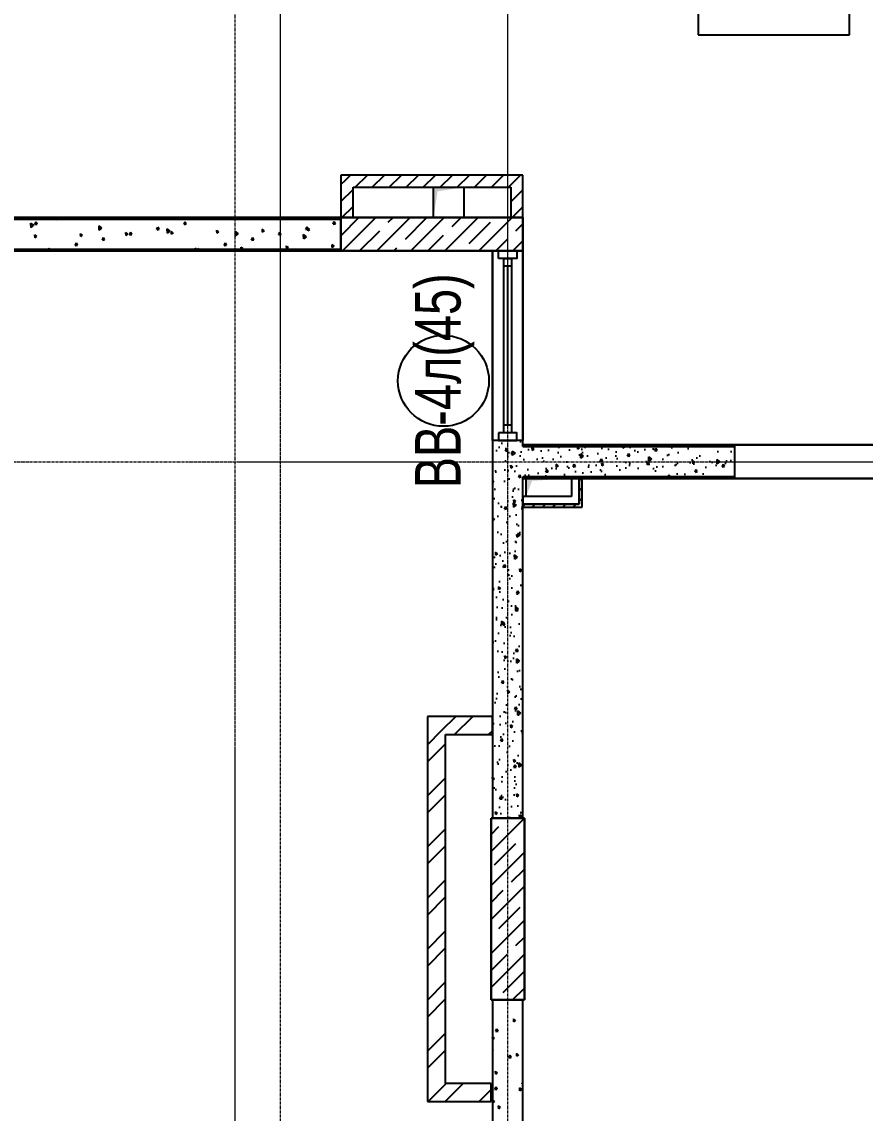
# Model space of a CAD drawing. Header units: millimetres. Extents: x -231292 to 573618, y -153144 to 564035.
# Drawn here: x 13497 to 19062, y 190070 to 197267 of the extents above; entities that cross this region are included whole.
import ezdxf
from ezdxf.enums import TextEntityAlignment as Align

# ---------------------------------------------------------------- set-up
doc = ezdxf.new("R2010")
doc.units = ezdxf.units.MM
doc.linetypes.add('CENTER2', pattern=[28.575, 19.05, -3.175, 3.175, -3.175])
doc.linetypes.add('HIDDEN2', pattern=[4.7625, 3.175, -1.5875])
doc.layers.get('0').update_dxf_attribs({"color": 250})
doc.layers.get('Defpoints').update_dxf_attribs({"color": 250})
for name, color, linetype, lineweight in [('АР_Витраж', 250, 'Continuous', 13), ('АР_Витраж марка', 250, 'Continuous', 9), ('АР_Колонны', 250, 'Continuous', 35), ('АР_Стены ГКЛ', 250, 'Continuous', 15), ('АР_Стены ЖБ', 250, 'Continuous', 35), ('АР_Стены кирпич', 250, 'Continuous', 20), ('АР_Стены ПЕНОблок', 250, 'Continuous', 20), ('АР_Тонкая', 250, 'Continuous', 5), ('АР_Штриховка', 250, 'Continuous', 0), ('РД_Оси_100', 250, 'Continuous', 0), ('РД_проем_инж перемыч_фахверк', 250, 'Continuous', 18)]:
    doc.layers.add(name, color=color, linetype=linetype, lineweight=lineweight)
doc.layers.add('РД_Витраж_вн', color=250, linetype='Continuous')
doc.layers.add('РД_Проем', color=250, linetype='Continuous', lineweight=0, plot=False)
doc.styles.add('Arial_09', font='ARIALN.TTF', dxfattribs={"width": 0.9})

# ---------------------------------------------------------------- blocks, each defined once
blk = doc.blocks.new('МаркаВитража1')
at = {"layer": 'Defpoints'}
blk.add_circle((0, 0), 3, dxfattribs=at)
at = {"color": 0, "linetype": 'ByBlock', "lineweight": -2, "style": 'Arial_09', "width": 0.9}
blk.add_attdef('АР-ОКНО:НАИМЕНОВАНИЕ', text='', height=3, dxfattribs=at).set_placement((0, 0), align=Align.MIDDLE)
blk = doc.blocks.new('оси_рен')
at = {"layer": 'РД_Оси_100', "color": 251, "linetype": 'CENTER2', "true_color": 0x636466}
blk.add_line((1189697.958, 143713.25), (1225207.916, 143713.25), dxfattribs=at)
for points in [[(1201652.916, 223268.25), (1201652.916, 135558.25)], [(1201952.916, 135558.25), (1201952.916, 223268.25)], [(1203452.916, 135558.25), (1203452.916, 223268.25)]]:
    blk.add_lwpolyline(points, dxfattribs=at)

msp = doc.modelspace()

# ---------------------------------------------------------------- hatches: boundary and pattern name
at = {"layer": 'АР_Стены ГКЛ', "linetype": 'Continuous', "lineweight": 25, "true_color": 0x000000}
h = msp.add_hatch(dxfattribs=at)
h.set_pattern_fill('ANSI31', color=18, scale=15, angle=-360, style=0)
h.set_pattern_definition([(45, (-195344.934, 50353), (-33.6759605, 33.6759605), [])])
h.paths.add_polyline_path([(17194.152, 194266.253), (17174.152, 194266.253), (17174.152, 194086.253), (17194.152, 194066.253)], flags=0)
h = msp.add_hatch(dxfattribs=at)
h.set_pattern_fill('ANSI31', color=18, scale=15, style=0)
h.set_pattern_definition([(45, (-195344.934, 50353), (-33.6759605, 33.6759605), [])])
h.paths.add_polyline_path([(17194.152, 194066.253), (17174.152, 194086.253), (16803.243, 194086.253), (16803.243, 194066.253)], flags=0)
at = {"layer": 'АР_Штриховка', "linetype": 'Continuous', "lineweight": 25, "ltscale": 0.5, "true_color": 0x000000}
h = msp.add_hatch(dxfattribs=at)
h.set_pattern_fill('ANSI31', color=18, scale=25, angle=-360, style=0)
h.set_pattern_definition([(45, (-195344.93, 50353), (-56.1266, 56.1266), [])])
h.paths.add_polyline_path([(15683.243, 196176.253), (15603.243, 196256.253), (15603.243, 195976.253), (15683.243, 195976.253)], flags=0)
h = msp.add_hatch(dxfattribs=at)
h.set_pattern_fill('ANSI31', color=18, scale=25, style=0)
h.set_pattern_definition([(45, (-195344.93, 50353), (-56.1266, 56.1266), [])])
h.paths.add_polyline_path([(16723.805, 196176.253), (16803.805, 196256.253), (15603.243, 196256.253), (15683.243, 196176.253)], flags=0)
h = msp.add_hatch(dxfattribs=at)
h.set_pattern_fill('ANSI31', color=18, scale=25, style=0)
h.set_pattern_definition([(45, (-195344.93, 50353), (-56.1266, 56.1266), [])])
h.paths.add_polyline_path([(16723.805, 195976.253), (16803.805, 195976.253), (16803.805, 196256.253), (16723.805, 196176.253)], flags=0)
at = {"layer": 'АР_Штриховка', "linetype": 'Continuous', "lineweight": 25, "true_color": 0x000000}
h = msp.add_hatch(dxfattribs=at)
h.set_pattern_fill('AR-CONC', color=18, angle=45, style=0)
h.set_pattern_definition([(95, (-195344.93, 50353), (140.09465, 117.55338), [19.05, -209.55]), (40, (-195344.93, 50353), (-160.01845, 110.17673), [15.24, -167.64058]), (145.451445, (-195333.26, 50362.8), (-19.9238, 227.7301), [16.19001, -178.09024]), (91.1842, (-195380.85, 50388.92), (221.41024, 161.95341), [28.575, -314.325]), (141.63556, (-195362.4, 50402.42), (-7.08662, 342.82676), [24.28502, -267.1356]), (36.18415, (-195380.85, 50388.92), (-7.08662, 342.82676), [22.85997, -251.45973]), (66, (-195353.91, 50397.9), (179.51998, 34.89515), [19.05, -209.55]), (11, (-195353.91, 50397.9), (-86.53993, 173.9412), [15.24, -167.64]), (116.451445, (-195338.95, 50400.81), (92.98005, 208.83634), [16.19001, -178.08994]), (82.5, (-195344.934, 50353), (-57.605469, 61.973414), [0, -165.608, 0, -170.18, 0, -168.275]), (52.5, (-195344.93, 50353), (-23.589727, 118.087), [0, -97.028, 0, -161.798, 0, -64.135]), (12.5, (-195384.986, 50312.95), (99.927863, 91.826196), [0, -63.5, 0, -198.12, 0, -262.89]), (2.5, (-195402.95, 50294.99), (86.763904, 122.722393), [0, -82.55, 0, -131.572, 0, -186.69])])
h.paths.add_polyline_path([(16603.243, 192016.253), (16803.243, 192016.253), (16803.243, 194266.253), (16753.243, 194329.586), (16603.243, 194256.253)], flags=0)
h.paths.add_polyline_path([(16603.243, 194256.253), (16753.243, 194329.586), (16803.243, 194466.253), (16803.243, 194506.253), (16603.243, 194506.253)], flags=0)
h.paths.add_polyline_path([(16603.243, 195756.253), (16803.243, 195756.253), (16803.243, 195757.253), (16603.243, 195757.253)], flags=0)
h = msp.add_hatch(dxfattribs=at)
h.set_pattern_fill('AR-CONC', color=18, angle=-315, style=0)
h.set_pattern_definition([(95, (-195344.93, 50353), (140.09465, 117.55338), [19.05, -209.55]), (40, (-195344.93, 50353), (-160.01845, 110.17673), [15.24, -167.64058]), (145.451445, (-195333.26, 50362.8), (-19.9238, 227.7301), [16.19001, -178.09024]), (91.1842, (-195380.85, 50388.92), (221.41024, 161.95341), [28.575, -314.325]), (141.63556, (-195362.4, 50402.42), (-7.08662, 342.82676), [24.28502, -267.1356]), (36.18415, (-195380.85, 50388.92), (-7.08662, 342.82676), [22.85997, -251.45973]), (66, (-195353.91, 50397.9), (179.51998, 34.89515), [19.05, -209.55]), (11, (-195353.91, 50397.9), (-86.53993, 173.94119), [15.24, -167.64]), (116.451445, (-195338.95, 50400.81), (92.98005, 208.83634), [16.19001, -178.08994]), (82.5, (-195344.934, 50353), (-57.605469, 61.973414), [0, -165.608, 0, -170.18, 0, -168.275]), (52.5, (-195344.93, 50353), (-23.589727, 118.087), [0, -97.028, 0, -161.798, 0, -64.135]), (12.5, (-195384.986, 50312.95), (99.927863, 91.826196), [0, -63.5, 0, -198.12, 0, -262.89]), (2.5, (-195402.95, 50294.99), (86.763904, 122.722393), [0, -82.55, 0, -131.572, 0, -186.69])])
h.paths.add_polyline_path([(16803.243, 194466.253), (16753.243, 194329.586), (16803.243, 194266.253), (18203.243, 194266.253), (18203.243, 194466.253)], flags=0)
h = msp.add_hatch(dxfattribs=at)
h.set_pattern_fill('ANSI32', color=18, scale=25, style=0)
h.set_pattern_definition([(45, (-195344.93, 50353), (-168.3798, 168.3798), []), (45, (-195232.68, 50353), (-168.3798, 168.3798), [])])
h.paths.add_polyline_path([(16173.243, 190146.253), (16293.243, 190266.253), (16293.243, 192566.253), (16173.243, 192686.253)], flags=0)
h = msp.add_hatch(dxfattribs=at)
h.set_pattern_fill('ANSI32', color=18, scale=25, style=0)
h.set_pattern_definition([(45, (-195344.93, 50353), (-168.3798, 168.3798), []), (45, (-195232.68, 50353), (-168.3798, 168.3798), [])])
h.paths.add_polyline_path([(16173.243, 192686.253), (16293.243, 192566.253), (16603.243, 192566.253), (16603.243, 192686.253)], flags=0)
h = msp.add_hatch(dxfattribs=at)
h.set_pattern_fill('ANSI32', color=18, scale=25, angle=360, style=0)
h.set_pattern_definition([(45, (-195344.93, 50353), (-168.3798, 168.3798), []), (45, (-195232.68, 50353), (-168.3798, 168.3798), [])])
h.paths.add_polyline_path([(16593.243, 190146.253), (16593.243, 190266.253), (16293.243, 190266.253), (16173.243, 190146.253)], flags=0)

# ---------------------------------------------------------------- linework, layer by layer
at = {"color": 18, "lineweight": 25, "true_color": 0x000000}
for p, q in [((17959.471, 197581.247), (17959.471, 197181.247)), ((18959.471, 197181.247), (18959.471, 197581.247)), ((17959.471, 197181.247), (18959.471, 197181.247))]:
    msp.add_line(p, q, dxfattribs=at)
at = {"color": 18, "linetype": 'Continuous', "lineweight": 25, "true_color": 0x000000}
for p, q in [((16213.557, 195976.253), (16213.557, 196176.253)), ((16213.557, 196176.253), (16413.557, 196176.253)), ((16213.557, 195976.253), (16213.557, 196176.253)), ((16213.557, 196176.253), (16413.557, 196176.253)), ((16413.557, 196176.253), (16413.557, 195976.253)), ((16413.557, 196176.253), (16413.557, 195976.253)), ((16413.557, 195976.253), (16213.557, 195976.253)), ((16413.557, 195976.253), (16213.557, 195976.253)), ((16824.152, 194136.253), (16824.152, 194256.253)), ((16824.152, 194256.253), (17124.152, 194256.253)), ((16824.152, 194136.253), (16824.152, 194256.253)), ((16824.152, 194256.253), (17124.152, 194256.253)), ((17124.152, 194256.253), (17124.152, 194136.253)), ((17124.152, 194256.253), (17124.152, 194136.253)), ((17124.152, 194136.253), (16824.152, 194136.253)), ((17124.152, 194136.253), (16824.152, 194136.253))]:
    msp.add_line(p, q, dxfattribs=at)
for points in [[(16213.557, 195976.253), (16213.557, 196176.253), (16240.486, 196148.938), (16413.557, 196176.253)], [(16213.557, 195976.253), (16213.557, 196176.253), (16240.486, 196148.938), (16413.557, 196176.253)], [(16824.152, 194136.253), (16824.152, 194256.253), (16864.547, 194239.864), (17124.152, 194256.253)], [(16824.152, 194136.253), (16824.152, 194256.253), (16864.547, 194239.864), (17124.152, 194256.253)]]:
    msp.add_solid(points, dxfattribs=at)
at = {"layer": 'АР_Витраж', "color": 18, "linetype": 'Continuous', "lineweight": 25, "true_color": 0x000000}
for p, q in [((16603.243, 194506.253), (16603.243, 195756.253)), ((16803.243, 194506.253), (16803.243, 195756.253)), ((16728.243, 195656.253), (16678.243, 195656.253)), ((16703.243, 194606.253), (16703.243, 195656.253)), ((16728.243, 194606.253), (16678.243, 194606.253))]:
    msp.add_line(p, q, dxfattribs=at)
for points in [[(16643.243, 195706.253), (16643.243, 195756.253), (16763.243, 195756.253), (16763.243, 195706.253)], [(16728.243, 194556.253), (16678.243, 194556.253), (16678.243, 195706.253), (16728.243, 195706.253)], [(16643.243, 194556.253), (16643.243, 194506.253), (16763.243, 194506.253), (16763.243, 194556.253)]]:
    msp.add_lwpolyline(points, close=True, dxfattribs=at)
at = {"layer": 'АР_Колонны', "color": 18, "linetype": 'HIDDEN2', "lineweight": 25, "true_color": 0x000000}
for p, q in [((15603.243, 195976.253), (16803.243, 195976.253)), ((15603.243, 195756.253), (15603.243, 195976.253)), ((16803.243, 195976.253), (16803.243, 195756.253)), ((16803.243, 195756.253), (15603.243, 195756.253)), ((16593.243, 192016.253), (16813.243, 192016.253)), ((16593.243, 190816.253), (16593.243, 192016.253)), ((16813.243, 192016.253), (16813.243, 190816.253)), ((16813.243, 190816.253), (16593.243, 190816.253))]:
    msp.add_line(p, q, dxfattribs=at)
at = {"layer": 'АР_Колонны', "color": 18, "linetype": 'Continuous', "lineweight": 25, "true_color": 0x000000}
for p, q in [((15603.243, 195976.253), (15603.243, 195756.253)), ((16803.243, 195976.253), (15603.243, 195976.253)), ((16803.243, 195976.253), (15603.243, 195976.253)), ((15603.243, 195976.253), (15603.243, 195756.253)), ((16803.243, 195756.253), (16803.243, 195976.253)), ((16803.243, 195756.253), (16803.243, 195976.253)), ((15603.243, 195756.253), (16803.243, 195756.253)), ((15603.243, 195756.253), (16803.243, 195756.253)), ((16593.243, 192016.253), (16593.243, 190816.253)), ((16813.243, 192016.253), (16593.243, 192016.253)), ((16813.243, 192016.253), (16593.243, 192016.253)), ((16593.243, 192016.253), (16593.243, 190816.253)), ((16813.243, 190816.253), (16813.243, 192016.253)), ((16813.243, 190816.253), (16813.243, 192016.253)), ((16593.243, 190816.253), (16813.243, 190816.253)), ((16593.243, 190816.253), (16813.243, 190816.253))]:
    msp.add_line(p, q, dxfattribs=at)
at = {"layer": 'АР_Стены ГКЛ', "color": 18, "linetype": 'Continuous', "lineweight": 25, "true_color": 0x000000}
for p, q in [((17174.152, 194266.253), (17124.152, 194266.253)), ((17124.152, 194266.253), (17124.152, 194136.253)), ((17174.152, 194086.253), (17174.152, 194266.253)), ((17194.152, 194266.253), (17174.152, 194266.253)), ((17174.152, 194266.253), (17174.152, 194086.253)), ((17194.152, 194066.253), (17194.152, 194266.253)), ((17124.152, 194136.253), (16803.243, 194136.253)), ((16803.243, 194136.253), (16803.243, 194086.253)), ((16803.243, 194086.253), (17174.152, 194086.253)), ((17174.152, 194086.253), (16803.243, 194086.253)), ((16803.243, 194086.253), (16803.243, 194066.253)), ((16803.243, 194066.253), (17194.152, 194066.253))]:
    msp.add_line(p, q, dxfattribs=at)
at = {"layer": 'АР_Стены ЖБ', "color": 18, "linetype": 'Continuous', "lineweight": 25, "true_color": 0x000000}
for p, q in [((16803.243, 195976.253), (15603.243, 195976.253)), ((15603.243, 195976.253), (15603.243, 195756.253)), ((16803.243, 195756.253), (16803.243, 195976.253)), ((15603.243, 195756.253), (16803.243, 195756.253)), ((16813.243, 192016.253), (16593.243, 192016.253)), ((16593.243, 192016.253), (16593.243, 190816.253)), ((16813.243, 190816.253), (16813.243, 192016.253)), ((16593.243, 190816.253), (16813.243, 190816.253))]:
    msp.add_line(p, q, dxfattribs=at)
at = {"layer": 'АР_Стены кирпич', "color": 18, "linetype": 'Continuous', "lineweight": 25, "true_color": 0x000000}
for p, q in [((16173.243, 192686.253), (16173.243, 190146.253)), ((16603.243, 192686.253), (16173.243, 192686.253)), ((16603.243, 192566.253), (16603.243, 192686.253)), ((16293.243, 190266.253), (16293.243, 192566.253)), ((16293.243, 192566.253), (16603.243, 192566.253)), ((16593.243, 190266.253), (16293.243, 190266.253)), ((16593.243, 190146.253), (16593.243, 190266.253)), ((16173.243, 190146.253), (16593.243, 190146.253))]:
    msp.add_line(p, q, dxfattribs=at)
at = {"layer": 'АР_Стены ПЕНОблок', "color": 18, "linetype": 'Continuous', "lineweight": 25, "true_color": 0x000000}
for p, q in [((15603.243, 196256.253), (15603.243, 195976.253)), ((16803.805, 196256.253), (15603.243, 196256.253)), ((16803.805, 195976.253), (16803.805, 196256.253)), ((15683.243, 195976.253), (15683.243, 196176.253)), ((15683.243, 196176.253), (16723.805, 196176.253)), ((16723.805, 196176.253), (16723.805, 195976.253)), ((15603.243, 195966.253), (9023.243, 195966.253)), ((15603.243, 195976.253), (15683.243, 195976.253)), ((15603.243, 195766.253), (15603.243, 195966.253)), ((16723.805, 195976.253), (16803.805, 195976.253)), ((9023.243, 195766.253), (15603.243, 195766.253)), ((16803.243, 195757.253), (16603.243, 195757.253)), ((16603.243, 195757.253), (16603.243, 195756.253)), ((16603.243, 195756.253), (16803.243, 195756.253)), ((16803.243, 195756.253), (16803.243, 195757.253)), ((16803.243, 194506.253), (16603.243, 194506.253)), ((16603.243, 194506.253), (16603.243, 194256.253)), ((16803.243, 194466.253), (16803.243, 194506.253)), ((18203.243, 194466.253), (16803.243, 194466.253)), ((18203.243, 194266.253), (18203.243, 194466.253)), ((16803.243, 192016.253), (16803.243, 194266.253)), ((16803.243, 194266.253), (18203.243, 194266.253)), ((16603.243, 194256.253), (16603.243, 192016.253)), ((16603.243, 192016.253), (16803.243, 192016.253)), ((16803.243, 190816.253), (16603.243, 190816.253)), ((16603.243, 190816.253), (16603.243, 186686.253)), ((16803.243, 186686.253), (16803.243, 190816.253))]:
    msp.add_line(p, q, dxfattribs=at)
at = {"layer": 'АР_Тонкая', "color": 18, "linetype": 'Continuous', "lineweight": 25, "true_color": 0x000000}
for p, q in [((15603.243, 195976.253), (9023.243, 195976.253)), ((9023.243, 195966.253), (15603.243, 195966.253)), ((15603.243, 195966.253), (15603.243, 195976.253)), ((15603.243, 195766.253), (9023.243, 195766.253)), ((9023.243, 195756.253), (15603.243, 195756.253)), ((15603.243, 195756.253), (15603.243, 195766.253)), ((18203.243, 194476.253), (16803.243, 194476.253)), ((16803.243, 194476.253), (16803.243, 194466.253)), ((16803.243, 194466.253), (18203.243, 194466.253)), ((18203.243, 194466.253), (18203.243, 194476.253)), ((18203.243, 194266.253), (16803.243, 194266.253)), ((16803.243, 194266.253), (16803.243, 194256.253)), ((18203.243, 194256.253), (18203.243, 194266.253)), ((16803.243, 194256.253), (18203.243, 194256.253))]:
    msp.add_line(p, q, dxfattribs=at)
at = {"layer": 'АР_Штриховка', "color": 18, "linetype": 'Continuous', "lineweight": 25, "true_color": 0x000000}
for p, q in [((13576.156, 195924.977), (13557.115, 195940.05)), ((13557.823, 195911.63), (13557.233, 195940.199)), ((13557.516, 195911.74), (13575.967, 195925.236)), ((13583.146, 195930.81), (13590.894, 195948.213)), ((13583.177, 195930.728), (13598.137, 195933.636)), ((13598.123, 195933.63), (13590.912, 195948.126)), ((13725.379, 195961.164), (13724.934, 195966.253)), ((13725.386, 195961.156), (13731.46, 195966.253)), ((13762.666, 195965.705), (13762.91, 195966.253)), ((13762.697, 195965.623), (13765.937, 195966.253)), ((14026.063, 195906.057), (14007.022, 195921.129)), ((14007.731, 195892.71), (14007.14, 195921.279)), ((14567.286, 195931.344), (14575.034, 195948.748)), ((14567.317, 195931.262), (14582.277, 195934.17)), ((14582.263, 195934.165), (14575.051, 195948.66)), ((14746.806, 195966.24), (14746.812, 195966.253)), ((14746.836, 195966.158), (14747.327, 195966.253)), ((15551.426, 195931.879), (15559.174, 195949.282)), ((15551.456, 195931.797), (15566.416, 195934.705)), ((15566.403, 195934.7), (15559.191, 195949.195)), ((15603.243, 195969.816), (15609.68, 195976.253)), ((15606.895, 195861.215), (15721.933, 195976.253)), ((15614.186, 195756.253), (15834.186, 195976.253)), ((15838.693, 195756.253), (16058.693, 195976.253)), ((15915.591, 195945.405), (15946.44, 195976.253)), ((16027.845, 195833.152), (16168.161, 195973.468)), ((16063.199, 195756.253), (16283.199, 195976.253)), ((16287.706, 195756.253), (16507.706, 195976.253)), ((16336.541, 195917.341), (16395.452, 195976.253)), ((16448.794, 195805.088), (16589.111, 195945.405)), ((16512.212, 195756.253), (16732.212, 195976.253)), ((16757.49, 195889.278), (16803.243, 195935.031)), ((13596.494, 195852.712), (13583.159, 195861.894)), ((13585.285, 195843.61), (13583.624, 195862.588)), ((13585.291, 195843.603), (13596.966, 195853.399)), ((13896.606, 195860.088), (13883.271, 195869.27)), ((13885.398, 195850.987), (13883.737, 195869.965)), ((13885.404, 195850.979), (13897.079, 195860.775)), ((14007.422, 195892.82), (14025.873, 195906.317)), ((14196.719, 195867.464), (14183.384, 195876.645)), ((14185.511, 195858.364), (14183.851, 195877.341)), ((14185.518, 195858.356), (14197.192, 195868.152)), ((14208.246, 195861.554), (14215.994, 195878.957)), ((14208.277, 195861.472), (14223.237, 195864.38)), ((14223.223, 195864.375), (14216.011, 195878.87)), ((14387.766, 195896.449), (14395.514, 195913.852)), ((14387.797, 195896.367), (14402.757, 195899.275)), ((14402.743, 195899.27), (14395.531, 195913.765)), ((14475.97, 195887.136), (14456.929, 195902.209)), ((14457.638, 195873.79), (14457.047, 195902.359)), ((14457.329, 195873.901), (14475.78, 195887.397)), ((14496.831, 195874.84), (14483.496, 195884.021)), ((14485.624, 195865.74), (14483.964, 195884.718)), ((14485.631, 195865.732), (14497.305, 195875.529)), ((14796.944, 195882.215), (14783.609, 195891.397)), ((14785.737, 195873.117), (14784.077, 195892.095)), ((14785.744, 195873.109), (14797.418, 195882.905)), ((14925.877, 195868.216), (14906.836, 195883.289)), ((14907.545, 195854.87), (14906.954, 195883.439)), ((14907.235, 195854.981), (14925.686, 195868.477)), ((15097.056, 195889.591), (15083.721, 195898.772)), ((15085.85, 195880.494), (15084.19, 195899.471)), ((15085.857, 195880.486), (15097.531, 195890.282)), ((15192.386, 195862.089), (15200.134, 195879.492)), ((15192.416, 195862.007), (15207.376, 195864.915)), ((15207.363, 195864.909), (15200.151, 195879.404)), ((15375.784, 195849.296), (15356.742, 195864.369)), ((15357.452, 195835.95), (15356.861, 195864.519)), ((15357.142, 195836.061), (15375.592, 195849.557)), ((15371.906, 195896.984), (15379.654, 195914.387)), ((15371.936, 195896.902), (15386.896, 195899.81)), ((15386.883, 195899.804), (15379.671, 195914.299)), ((15397.168, 195896.967), (15383.834, 195906.148)), ((15385.963, 195887.87), (15384.303, 195906.848)), ((15385.97, 195887.862), (15397.644, 195897.658)), ((15726.44, 195756.253), (15859.465, 195889.278)), ((16175.452, 195756.253), (16280.414, 195861.215)), ((13673.864, 195766.253), (13677.434, 195774.272)), ((13681.398, 195766.253), (13677.452, 195774.184)), ((13849.206, 195791.764), (13856.954, 195809.167)), ((13849.237, 195791.682), (13864.197, 195794.59)), ((13864.183, 195794.584), (13856.972, 195809.08)), ((14028.726, 195826.659), (14036.474, 195844.062)), ((14028.757, 195826.577), (14043.717, 195829.485)), ((14043.703, 195829.48), (14036.491, 195843.975)), ((14644.707, 195766.253), (14643.982, 195774.541)), ((14657.766, 195766.253), (14661.574, 195774.806)), ((14665.803, 195766.253), (14661.591, 195774.719)), ((14833.346, 195792.298), (14841.094, 195809.701)), ((14833.376, 195792.216), (14848.336, 195795.124)), ((14848.323, 195795.119), (14841.111, 195809.614)), ((14956.962, 195772.038), (14943.627, 195781.219)), ((14945.466, 195766.253), (14944.095, 195781.918)), ((15012.866, 195827.193), (15020.614, 195844.596)), ((15012.896, 195827.112), (15027.856, 195830.02)), ((15027.843, 195830.014), (15020.631, 195844.509)), ((15257.074, 195779.414), (15243.739, 195788.595)), ((15245.869, 195770.317), (15244.208, 195789.294)), ((15245.875, 195770.309), (15257.55, 195780.105)), ((15557.187, 195786.789), (15543.852, 195795.971)), ((15545.982, 195777.694), (15544.321, 195796.671)), ((15545.988, 195777.686), (15557.663, 195787.482)), ((15950.946, 195756.253), (15971.718, 195777.025)), ((16624.465, 195756.253), (16701.364, 195833.152)), ((16736.718, 195756.253), (16803.243, 195822.778)), ((14343.714, 195766.253), (14343.402, 195766.468)), ((14343.949, 195766.253), (14343.869, 195767.165)), ((14654.539, 195766.253), (14643.514, 195773.844)), ((14949.719, 195766.253), (14957.437, 195772.728)), ((16593.243, 191796.169), (16813.243, 192016.169)), ((16593.243, 191908.422), (16645.237, 191960.416)), ((16617.174, 191707.846), (16757.49, 191848.163)), ((16593.243, 191571.662), (16813.243, 191791.662)), ((16729.427, 191595.593), (16813.243, 191679.409)), ((16593.243, 191347.156), (16813.243, 191567.156)), ((16593.243, 191459.409), (16673.301, 191539.467)), ((16645.237, 191286.897), (16785.554, 191427.213)), ((16593.243, 191122.65), (16813.243, 191342.65)), ((16757.49, 191174.644), (16813.243, 191230.396)), ((16593.243, 191010.396), (16701.364, 191118.517)), ((16593.243, 190898.143), (16813.243, 191118.143)), ((16673.301, 190865.947), (16813.243, 191005.89)), ((16735.859, 190816.253), (16813.243, 190893.637)), ((16755.753, 190681.301), (16742.418, 190690.483)), ((16744.55, 190672.208), (16742.89, 190691.185)), ((16744.557, 190672.2), (16756.231, 190681.996)), ((16624.925, 190608.419), (16632.674, 190625.822)), ((16624.954, 190608.341), (16639.914, 190611.249)), ((16639.901, 190611.244), (16632.689, 190625.739)), ((16615.659, 190563.749), (16603.243, 190572.297)), ((16604.455, 190554.654), (16603.243, 190568.512)), ((16604.462, 190554.647), (16616.136, 190564.443)), ((16610.393, 190488.18), (16603.243, 190493.841)), ((16603.243, 190483.354), (16610.201, 190488.443)), ((16711.465, 190434.477), (16719.214, 190451.88)), ((16726.44, 190437.302), (16719.229, 190451.797)), ((16775.677, 190453.571), (16762.342, 190462.753)), ((16764.474, 190444.478), (16762.814, 190463.455)), ((16764.48, 190444.47), (16776.155, 190454.266)), ((16711.494, 190434.4), (16726.454, 190437.308)), ((16635.583, 190336.018), (16622.248, 190345.2)), ((16624.379, 190326.924), (16622.719, 190345.902)), ((16624.386, 190326.917), (16636.06, 190336.713)), ((16618.485, 190225.641), (16626.234, 190243.044)), ((16633.46, 190228.466), (16626.249, 190242.961)), ((16795.601, 190225.841), (16782.266, 190235.023)), ((16784.398, 190216.748), (16782.737, 190235.725)), ((16798.005, 190260.536), (16803.243, 190272.3)), ((16798.034, 190260.459), (16803.243, 190261.471)), ((16618.514, 190225.564), (16633.474, 190228.472)), ((16784.404, 190216.74), (16796.079, 190226.536)), ((16617.48, 190145.354), (16603.243, 190156.624)), ((16603.243, 190135.343), (16617.288, 190145.617)), ((16655.506, 190108.288), (16642.172, 190117.47)), ((16644.303, 190099.194), (16642.643, 190118.172)), ((16644.31, 190099.186), (16655.984, 190108.983))]:
    msp.add_line(p, q, dxfattribs=at)
at = {"layer": 'РД_Витраж_вн', "color": 18, "linetype": 'Continuous', "lineweight": 25, "true_color": 0x000000}
for p, q in [((16603.243, 195756.253), (16603.243, 194506.253)), ((16803.243, 195756.253), (16803.243, 194506.253)), ((18204.243, 194476.253), (21104.243, 194476.253)), ((18204.243, 194256.253), (21104.243, 194256.253))]:
    msp.add_line(p, q, dxfattribs=at)
at = {"layer": 'РД_Проем', "color": 18, "linetype": 'Continuous', "lineweight": 25, "true_color": 0x000000}
for p, q in [((16603.243, 195756.253), (16603.243, 194506.253)), ((16803.243, 195756.253), (16803.243, 194506.253)), ((18203.243, 194476.253), (21103.243, 194476.253)), ((18203.243, 194256.253), (21103.243, 194256.253))]:
    msp.add_line(p, q, dxfattribs=at)
at = {"layer": 'РД_проем_инж перемыч_фахверк', "color": 18, "linetype": 'Continuous', "lineweight": 25, "true_color": 0x000000}
for p, q in [((16603.243, 195757.253), (16603.243, 194507.253)), ((16803.243, 195757.253), (16803.243, 194507.253)), ((21102.243, 194476.253), (18202.243, 194476.253)), ((21102.243, 194256.253), (18202.243, 194256.253))]:
    msp.add_line(p, q, dxfattribs=at)

# ---------------------------------------------------------------- block references
at = {"rotation": 359.999868838025}
msp.add_blockref('оси_рен', (-1186750.035, 50655.808), dxfattribs=at)
at = {"layer": 'АР_Витраж марка', "color": 18, "linetype": 'Continuous', "lineweight": 25, "true_color": 0x000000, "xscale": 100, "yscale": 100, "zscale": 100, "rotation": 90.00000000000001}
msp.add_blockref('МаркаВитража1', (16279.397, 194899.51), dxfattribs=at).add_auto_attribs({'АР-ОКНО:НАИМЕНОВАНИЕ': 'ВВ-4л(45)'})

doc.saveas('drawing.dxf')
